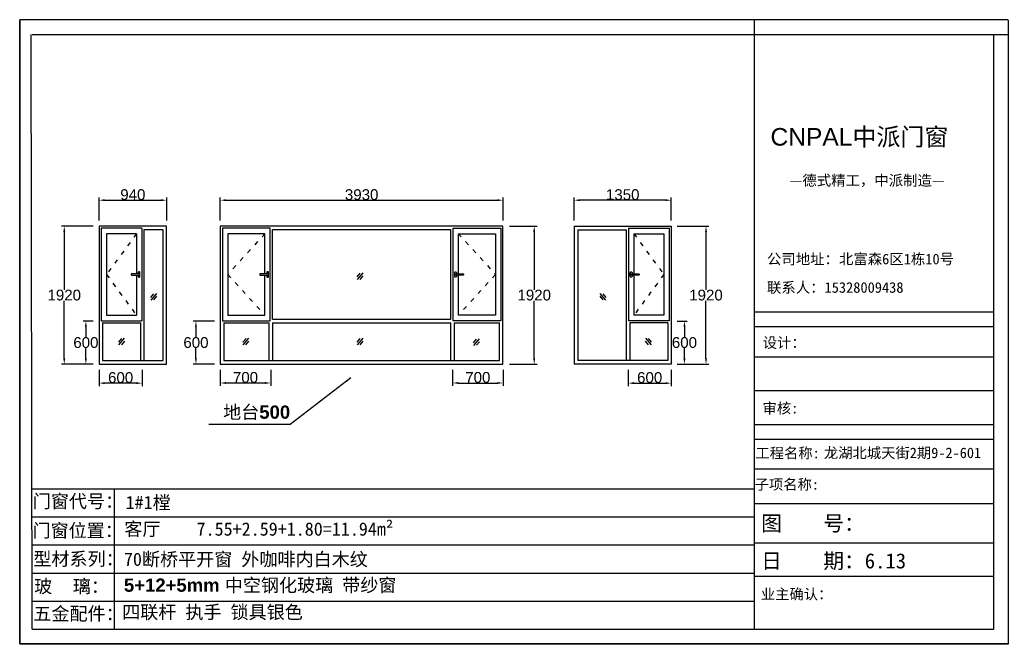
# Model space of a CAD drawing. Header units: inches. Extents: x -138455 to 599497, y -747149 to 13167.
# Drawn here: x 217122 to 230864, y -112784 to -104099 of the extents above; entities that cross this region are included whole.
import ezdxf

# ---------------------------------------------------------------- set-up
doc = ezdxf.new("R2010")
doc.units = ezdxf.units.IN
doc.header["$MEASUREMENT"] = 0
doc.header["$PDMODE"] = 35
doc.header["$PDSIZE"] = -3
doc.linetypes.add('ACAD_ISO03W100', pattern=[30, 12, -18])
doc.layers.add('0 @ 1', color=7, linetype='Continuous')
doc.styles.add('Annotative', font='arialbd.ttf')
doc.styles.add('MtXpl_', font='')
doc.styles.get("Standard").update_dxf_attribs({"font": 'arial.ttf'})
doc.styles.get('MtXpl_').set_extended_font_data('SimSun')
doc.dimstyles.get("Standard").update_dxf_attribs({"dimtxt": 80, "dimasz": 70, "dimexe": 40, "dimexo": 80, "dimgap": 0, "dimtad": 1, "dimtih": 1, "dimtoh": 1, "dimdec": 0, "dimzin": 0, "dimdsep": 46, "dimtxsty": 'Standard', "dimcen": 0.09, "dimadec": 0, "dimazin": 0, "dimtfac": 1, "dimtdec": 0, "dimtofl": 0, "dimtmove": 0, "dimatfit": 3, "dimfxl": 0, "dimtolj": 1, "dimtzin": 0, "dimarcsym": 0})

# ---------------------------------------------------------------- blocks, each defined once
blk = doc.blocks.new('*D646')
at = {"color": 0, "lineweight": -2, "transparency": 16777216}
for p, q in [((219910, -106889), (219910, -106569)), ((219990, -106609), (223760, -106609)), ((223840, -106889), (223840, -106569))]:
    blk.add_line(p, q, dxfattribs=at)
at = {"color": 0, "transparency": 16777216}
for points in [[(219990, -106595), (219990, -106622), (219910, -106609)], [(223760, -106595), (223760, -106622), (223840, -106609)]]:
    blk.add_solid(points, dxfattribs=at)
at = {"layer": 'Defpoints', "color": 0, "transparency": 16777216}
for p in [(223840, -106609), (219910, -106969), (223840, -106969)]:
    blk.add_point(p, dxfattribs=at)
at = {"color": 0, "transparency": 16777216, "insert": (221875, -106532), "char_height": 150, "attachment_point": 5}
blk.add_mtext('\\A1;3930', dxfattribs=at)
blk = doc.blocks.new('*D663')
at = {"color": 0, "lineweight": -2, "transparency": 16777216}
for p, q in [((219910, -108969), (219910, -109191)), ((220610, -108969), (220610, -109191)), ((220530, -109151), (219990, -109151))]:
    blk.add_line(p, q, dxfattribs=at)
at = {"color": 0, "transparency": 16777216}
for points in [[(219990, -109137), (219990, -109164), (219910, -109151)], [(220530, -109137), (220530, -109164), (220610, -109151)]]:
    blk.add_solid(points, dxfattribs=at)
at = {"layer": 'Defpoints', "color": 0, "transparency": 16777216}
for p in [(219910, -108889), (220610, -108889), (219910, -109151)]:
    blk.add_point(p, dxfattribs=at)
at = {"color": 0, "transparency": 16777216, "insert": (220260, -109074), "char_height": 150, "attachment_point": 5}
blk.add_mtext('\\A1;700', dxfattribs=at)
blk = doc.blocks.new('*D647')
at = {"color": 0, "lineweight": -2, "transparency": 16777216}
for p, q in [((223932, -106969), (224314, -106969)), ((224274, -107049), (224274, -107853)), ((224274, -108809), (224274, -108006)), ((223932, -108889), (224314, -108889))]:
    blk.add_line(p, q, dxfattribs=at)
at = {"color": 0, "transparency": 16777216}
for points in [[(224260, -107049), (224287, -107049), (224274, -106969)], [(224260, -108809), (224287, -108809), (224274, -108889)]]:
    blk.add_solid(points, dxfattribs=at)
at = {"layer": 'Defpoints', "color": 0, "transparency": 16777216}
for p in [(223852, -106969), (223852, -108889), (224274, -108889)]:
    blk.add_point(p, dxfattribs=at)
at = {"color": 0, "transparency": 16777216, "insert": (224274, -107929), "char_height": 150, "attachment_point": 5}
blk.add_mtext('\\A1;1920', dxfattribs=at)
blk = doc.blocks.new('*D664')
at = {"color": 0, "lineweight": -2, "transparency": 16777216}
for p, q in [((223140, -108969), (223140, -109191)), ((223840, -108969), (223840, -109191)), ((223220, -109151), (223760, -109151))]:
    blk.add_line(p, q, dxfattribs=at)
at = {"color": 0, "transparency": 16777216}
for points in [[(223220, -109137), (223220, -109164), (223140, -109151)], [(223760, -109137), (223760, -109164), (223840, -109151)]]:
    blk.add_solid(points, dxfattribs=at)
at = {"layer": 'Defpoints', "color": 0, "transparency": 16777216}
for p in [(223140, -108889), (223840, -108889), (223840, -109151)]:
    blk.add_point(p, dxfattribs=at)
at = {"color": 0, "transparency": 16777216, "insert": (223490, -109074), "char_height": 150, "attachment_point": 5}
blk.add_mtext('\\A1;700', dxfattribs=at)
blk = doc.blocks.new('*D648')
at = {"color": 0, "lineweight": -2, "transparency": 16777216}
for p, q in [((219830, -108289), (219531, -108289)), ((219571, -108369), (219571, -108513)), ((219571, -108809), (219571, -108666)), ((219830, -108889), (219531, -108889))]:
    blk.add_line(p, q, dxfattribs=at)
at = {"color": 0, "transparency": 16777216}
for points in [[(219558, -108369), (219584, -108369), (219571, -108289)], [(219558, -108809), (219584, -108809), (219571, -108889)]]:
    blk.add_solid(points, dxfattribs=at)
at = {"layer": 'Defpoints', "color": 0, "transparency": 16777216}
for p in [(219910, -108289), (219571, -108889), (219910, -108889)]:
    blk.add_point(p, dxfattribs=at)
at = {"color": 0, "transparency": 16777216, "insert": (219571, -108589), "char_height": 150, "attachment_point": 5}
blk.add_mtext('\\A1;600', dxfattribs=at)
blk = doc.blocks.new('dzcs')
blk.add_lwpolyline([(142182, -3328), (142182, -3342, 0.414214), (142196, -3355), (142196, -3355, 0.414214), (142209, -3342), (142209, -3294, 0.414214), (142196, -3280), (142196, -3280, 0.414214), (142182, -3294), (142182, -3308)], format="xyb")
blk.add_lwpolyline([(142096, -3328), (142196, -3328, 0.414214), (142206, -3318), (142206, -3318, 0.414214), (142196, -3308), (142096, -3308, 0.414214), (142086, -3318), (142086, -3318, 0.414214)], format="xyb", close=True)
blk = doc.blocks.new('123as')
at = {"color": 0}
for p, q in [((90189, 51387), (90252, 51462)), ((90194, 51330), (90312, 51470)), ((90251, 51335), (90314, 51410))]:
    blk.add_line(p, q, dxfattribs=at)
blk = doc.blocks.new('*D652')
at = {"color": 0, "lineweight": -2, "transparency": 16777216}
for p, q in [((218224, -106889), (218224, -106569)), ((218304, -106609), (219084, -106609)), ((219164, -106889), (219164, -106569))]:
    blk.add_line(p, q, dxfattribs=at)
at = {"color": 0, "transparency": 16777216}
for points in [[(218304, -106595), (218304, -106622), (218224, -106609)], [(219084, -106595), (219084, -106622), (219164, -106609)]]:
    blk.add_solid(points, dxfattribs=at)
at = {"layer": 'Defpoints', "color": 0, "transparency": 16777216}
for p in [(219164, -106609), (218224, -106969), (219164, -106969)]:
    blk.add_point(p, dxfattribs=at)
at = {"color": 0, "transparency": 16777216, "insert": (218694, -106532), "char_height": 150, "attachment_point": 5}
blk.add_mtext('\\A1;940', dxfattribs=at)
blk = doc.blocks.new('*D653')
at = {"color": 0, "lineweight": -2, "transparency": 16777216}
for p, q in [((218144, -106969), (217700, -106969)), ((217740, -107049), (217740, -107853)), ((217740, -108809), (217740, -108006)), ((218144, -108889), (217700, -108889))]:
    blk.add_line(p, q, dxfattribs=at)
at = {"color": 0, "transparency": 16777216}
for points in [[(217727, -107049), (217754, -107049), (217740, -106969)], [(217727, -108809), (217754, -108809), (217740, -108889)]]:
    blk.add_solid(points, dxfattribs=at)
at = {"layer": 'Defpoints', "color": 0, "transparency": 16777216}
for p in [(218224, -106969), (217740, -108889), (218224, -108889)]:
    blk.add_point(p, dxfattribs=at)
at = {"color": 0, "transparency": 16777216, "insert": (217740, -107929), "char_height": 150, "attachment_point": 5}
blk.add_mtext('\\A1;1920', dxfattribs=at)
blk = doc.blocks.new('*D654')
at = {"color": 0, "lineweight": -2, "transparency": 16777216}
for p, q in [((218224, -108969), (218224, -109193)), ((218824, -108969), (218824, -109193)), ((218744, -109153), (218304, -109153))]:
    blk.add_line(p, q, dxfattribs=at)
at = {"color": 0, "transparency": 16777216}
for points in [[(218304, -109139), (218304, -109166), (218224, -109153)], [(218744, -109139), (218744, -109166), (218824, -109153)]]:
    blk.add_solid(points, dxfattribs=at)
at = {"layer": 'Defpoints', "color": 0, "transparency": 16777216}
for p in [(218224, -108889), (218824, -108889), (218224, -109153)]:
    blk.add_point(p, dxfattribs=at)
at = {"color": 0, "transparency": 16777216, "insert": (218524, -109076), "char_height": 150, "attachment_point": 5}
blk.add_mtext('\\A1;600', dxfattribs=at)
blk = doc.blocks.new('*D655')
at = {"color": 0, "lineweight": -2, "transparency": 16777216}
for p, q in [((218144, -108289), (218001, -108289)), ((218041, -108369), (218041, -108513)), ((218041, -108809), (218041, -108666)), ((218144, -108889), (218001, -108889))]:
    blk.add_line(p, q, dxfattribs=at)
at = {"color": 0, "transparency": 16777216}
for points in [[(218027, -108369), (218054, -108369), (218041, -108289)], [(218027, -108809), (218054, -108809), (218041, -108889)]]:
    blk.add_solid(points, dxfattribs=at)
at = {"layer": 'Defpoints', "color": 0, "transparency": 16777216}
for p in [(218224, -108289), (218041, -108889), (218224, -108889)]:
    blk.add_point(p, dxfattribs=at)
at = {"color": 0, "transparency": 16777216, "insert": (218041, -108589), "char_height": 150, "attachment_point": 5}
blk.add_mtext('\\A1;600', dxfattribs=at)
blk = doc.blocks.new('*D656')
at = {"color": 0, "lineweight": -2, "transparency": 16777216}
for p, q in [((224829, -106889), (224829, -106569)), ((226099, -106609), (224909, -106609)), ((226179, -106889), (226179, -106569))]:
    blk.add_line(p, q, dxfattribs=at)
at = {"color": 0, "transparency": 16777216}
for points in [[(224909, -106595), (224909, -106622), (224829, -106609)], [(226099, -106595), (226099, -106622), (226179, -106609)]]:
    blk.add_solid(points, dxfattribs=at)
at = {"layer": 'Defpoints', "color": 0, "transparency": 16777216}
for p in [(224829, -106609), (224829, -106969), (226179, -106969)]:
    blk.add_point(p, dxfattribs=at)
at = {"color": 0, "transparency": 16777216, "insert": (225504, -106532), "char_height": 150, "attachment_point": 5}
blk.add_mtext('\\A1;1350', dxfattribs=at)
blk = doc.blocks.new('*D657')
at = {"color": 0, "lineweight": -2, "transparency": 16777216}
for p, q in [((226259, -106969), (226702, -106969)), ((226662, -107049), (226662, -107853)), ((226662, -108809), (226662, -108006)), ((226259, -108889), (226702, -108889))]:
    blk.add_line(p, q, dxfattribs=at)
at = {"color": 0, "transparency": 16777216}
for points in [[(226649, -107049), (226676, -107049), (226662, -106969)], [(226649, -108809), (226676, -108809), (226662, -108889)]]:
    blk.add_solid(points, dxfattribs=at)
at = {"layer": 'Defpoints', "color": 0, "transparency": 16777216}
for p in [(226179, -106969), (226179, -108889), (226662, -108889)]:
    blk.add_point(p, dxfattribs=at)
at = {"color": 0, "transparency": 16777216, "insert": (226662, -107929), "char_height": 150, "attachment_point": 5}
blk.add_mtext('\\A1;1920', dxfattribs=at)
blk = doc.blocks.new('*D658')
at = {"color": 0, "lineweight": -2, "transparency": 16777216}
for p, q in [((225579, -108969), (225579, -109193)), ((226179, -108969), (226179, -109193)), ((225659, -109153), (226099, -109153))]:
    blk.add_line(p, q, dxfattribs=at)
at = {"color": 0, "transparency": 16777216}
for points in [[(225659, -109139), (225659, -109166), (225579, -109153)], [(226099, -109139), (226099, -109166), (226179, -109153)]]:
    blk.add_solid(points, dxfattribs=at)
at = {"layer": 'Defpoints', "color": 0, "transparency": 16777216}
for p in [(225579, -108889), (226179, -108889), (226179, -109153)]:
    blk.add_point(p, dxfattribs=at)
at = {"color": 0, "transparency": 16777216, "insert": (225879, -109076), "char_height": 150, "attachment_point": 5}
blk.add_mtext('\\A1;600', dxfattribs=at)
blk = doc.blocks.new('*D659')
at = {"color": 0, "lineweight": -2, "transparency": 16777216}
for p, q in [((226259, -108289), (226402, -108289)), ((226362, -108369), (226362, -108513)), ((226362, -108809), (226362, -108666)), ((226259, -108889), (226402, -108889))]:
    blk.add_line(p, q, dxfattribs=at)
at = {"color": 0, "transparency": 16777216}
for points in [[(226349, -108369), (226376, -108369), (226362, -108289)], [(226349, -108809), (226376, -108809), (226362, -108889)]]:
    blk.add_solid(points, dxfattribs=at)
at = {"layer": 'Defpoints', "color": 0, "transparency": 16777216}
for p in [(226179, -108289), (226179, -108889), (226362, -108889)]:
    blk.add_point(p, dxfattribs=at)
at = {"color": 0, "transparency": 16777216, "insert": (226362, -108589), "char_height": 150, "attachment_point": 5}
blk.add_mtext('\\A1;600', dxfattribs=at)

msp = doc.modelspace()

# ---------------------------------------------------------------- linework, layer by layer
for p, q in [((230863.7, -104099.5), (217121.8, -104099.5)), ((217121.8, -104099.5), (217121.8, -112777.3)), ((217121.8, -104099.5), (217121.8, -112572.6)), ((217121.8, -112777.3), (217121.8, -104099.5)), ((227332.7, -104099.5), (227332.7, -112572.6)), ((230863.7, -104105.9), (230863.7, -112783.8)), ((217296.2, -112572.6), (217280.9, -104303.3)), ((217295.5, -104303.3), (230863.7, -104303.3)), ((230660, -104309.7), (230660, -112579.1)), ((219163.5, -106969.3), (218223.5, -106969.3)), ((218223.5, -106969.3), (218223.5, -108889.3)), ((218818.5, -106999.3), (218253.5, -106999.3)), ((218253.5, -106999.3), (218253.5, -108284.3)), ((218818.5, -106999.3), (218818.5, -108284.3)), ((218848.5, -107019.3), (218848.5, -108839.3)), ((219113.5, -107019.3), (218848.5, -107019.3)), ((219113.5, -108839.3), (219113.5, -107019.3)), ((219163.5, -108889.3), (219163.5, -106969.3)), ((223839.7, -106969.3), (219909.7, -106969.3)), ((219909.7, -106969.3), (219909.7, -108889.3)), ((219939.7, -106999.3), (219939.7, -108284.3)), ((220604.7, -106999.3), (219939.7, -106999.3)), ((220604.7, -108284.3), (220604.7, -106999.3)), ((223114.7, -107019.3), (220634.7, -107019.3)), ((220634.7, -108264.3), (220634.7, -107019.3)), ((223114.7, -108264.3), (223114.7, -107019.3)), ((223144.7, -106999.3), (223809.7, -106999.3)), ((223144.7, -108284.3), (223144.7, -106999.3)), ((223809.7, -106999.3), (223809.7, -108284.3)), ((223839.7, -108889.3), (223839.7, -106969.3)), ((224829.4, -106969.3), (226179.4, -106969.3)), ((224829.4, -106969.3), (224829.4, -108889.3)), ((224879.4, -107019.3), (224879.4, -108839.3)), ((224879.4, -107019.3), (225554.4, -107019.3)), ((225554.4, -107019.3), (225554.4, -108839.3)), ((225584.4, -106999.3), (225584.4, -108284.3)), ((225584.4, -106999.3), (226149.4, -106999.3)), ((226149.4, -106999.3), (226149.4, -108284.3)), ((226179.4, -106969.3), (226179.4, -108889.3)), ((218743.5, -107074.3), (218328.5, -107074.3)), ((218328.5, -107074.3), (218328.5, -108209.3)), ((218743.5, -107074.3), (218743.5, -107631.8)), ((220014.7, -107074.3), (220014.7, -108209.3)), ((220529.7, -107074.3), (220014.7, -107074.3)), ((220529.7, -107631.8), (220529.7, -107074.3)), ((223219.7, -107074.3), (223734.7, -107074.3)), ((223219.7, -107631.8), (223219.7, -107074.3)), ((223734.7, -107074.3), (223734.7, -108209.3)), ((225659.4, -107074.3), (225659.4, -107631.8)), ((225659.4, -107074.3), (226074.4, -107074.3)), ((226074.4, -107074.3), (226074.4, -108209.3)), ((218743.5, -107651.8), (218743.5, -108209.3)), ((220529.7, -108209.3), (220529.7, -107651.8)), ((223219.7, -108209.3), (223219.7, -107651.8)), ((225659.4, -107651.8), (225659.4, -108209.3)), ((218253.5, -108284.3), (218818.5, -108284.3)), ((218328.5, -108209.3), (218743.5, -108209.3)), ((219939.7, -108284.3), (220604.7, -108284.3)), ((220014.7, -108209.3), (220529.7, -108209.3)), ((220634.7, -108264.3), (223114.7, -108264.3)), ((223809.7, -108284.3), (223144.7, -108284.3)), ((223734.7, -108209.3), (223219.7, -108209.3)), ((226149.4, -108284.3), (225584.4, -108284.3)), ((226074.4, -108209.3), (225659.4, -108209.3)), ((227332.7, -108162.2), (230660, -108162.2)), ((218273.5, -108314.3), (218798.5, -108314.3)), ((218273.5, -108314.3), (218273.5, -108839.3)), ((218798.5, -108314.3), (218798.5, -108839.3)), ((219959.7, -108314.3), (220584.7, -108314.3)), ((219959.7, -108314.3), (219959.7, -108839.3)), ((220584.7, -108314.3), (220584.7, -108839.3)), ((220634.7, -108314.3), (223114.7, -108314.3)), ((220634.7, -108314.3), (220634.7, -108839.3)), ((223114.7, -108839.3), (223114.7, -108314.3)), ((223164.7, -108314.3), (223789.7, -108314.3)), ((223164.7, -108839.3), (223164.7, -108314.3)), ((223789.7, -108839.3), (223789.7, -108314.3)), ((226129.4, -108314.3), (225604.4, -108314.3)), ((225604.4, -108314.3), (225604.4, -108839.3)), ((226129.4, -108314.3), (226129.4, -108839.3)), ((227332.7, -108366), (230660, -108366)), ((227332.7, -108786.2), (230660, -108786.2)), ((218223.5, -108889.3), (219163.5, -108889.3)), ((218273.5, -108839.3), (219113.5, -108839.3)), ((219909.7, -108889.3), (223839.7, -108889.3)), ((219959.7, -108839.3), (223789.7, -108839.3)), ((226179.4, -108889.3), (224829.4, -108889.3)), ((226129.4, -108839.3), (224879.4, -108839.3)), ((227332.7, -109253.5), (230660, -109253.5)), ((227332.7, -109728.1), (230660, -109728.1)), ((227332.7, -109931.9), (230660, -109931.9)), ((227332.7, -110344), (230660, -110344)), ((217295.5, -110624.2), (227332.7, -110624.2)), ((218432.5, -110624.2), (218432.5, -112572.6)), ((227332.7, -110827.1), (230660, -110827.1)), ((217295.5, -111013.9), (227332.7, -111013.9)), ((217295.5, -111403.6), (227332.7, -111403.6)), ((227332.7, -111375.6), (230660, -111375.6)), ((217295.5, -111793.3), (227332.7, -111793.3)), ((227332.7, -111837.7), (230660, -111837.7)), ((217295.5, -112182.9), (227332.7, -112182.9)), ((217296.2, -112572.6), (230660, -112572.6)), ((217121.8, -112777.3), (230863.7, -112777.3))]:
    msp.add_line(p, q)
at = {"linetype": 'ACAD_ISO03W100', "ltscale": 5}
for points in [[(218743.5, -107074.3), (218328.5, -107641.8), (218743.5, -108209.3)], [(220529.7, -107074.3), (220014.7, -107641.8), (220529.7, -108209.3)], [(223219.7, -107074.3), (223734.7, -107641.8), (223219.7, -108209.3)], [(225659.4, -107074.3), (226074.4, -107641.8), (225659.4, -108209.3)]]:
    msp.add_lwpolyline(points, dxfattribs=at)
msp.add_lwpolyline([(230863.7, -112777.3), (217121.8, -112777.3)])

# ---------------------------------------------------------------- block references
for p in [(76584, -104324), (78372.5, -104324)]:
    msp.add_blockref('dzcs', p)
at = {"yscale": 0.6684526412304121, "zscale": 0.6684526412304121}
for p, xscale in [((161526.1, -142025.2), 0.6684526412304121), ((158657.3, -142309.4), 0.6684526412304121), ((285560.1, -142309.4), -0.6684526412304121), ((158209.9, -142933.2), 0.6684526412304121), ((159937.8, -142933.2), 0.6684526412304121), ((161526.1, -142933.2), 0.6684526412304121), ((163143.8, -142941.2), 0.6684526412304121), ((286193, -142933.2), -0.6684526412304121)]:
    msp.add_blockref('123as', p, dxfattribs=dict(at, xscale=xscale))
at = {"xscale": -1}
for p in [(365376.9, -104324), (367818.9, -104324)]:
    msp.add_blockref('dzcs', p, dxfattribs=at)

# ---------------------------------------------------------------- texts
msp.add_text('CNPAL', height=244.53).set_placement((227558.4, -105849.7))
at = {"style": 'MtXpl_'}
for s, height, p in [('中派门窗', 244.53, (228697.5, -105849.7)), ('—德式精工，中派制造—', 146.719, (227823.4, -106406.5)), ('公司地址：北富森6区1栋10号', 146.719, (227509.7, -107500.2)), ('联系人：15328009438', 146.719, (227509.7, -107895.9)), ('设计：', 145.81, (227450.9, -108662.6)), ('审核:', 145.81, (227448.2, -109574)), ('工程名称:', 145.81, (227348.8, -110198.2)), ('龙湖北城天街2期9-2-601', 145.811, (228301.4, -110195.2)), ('子项名称:', 145.81, (227337.8, -110634.2)), ('图    号：', 211.28, (227429.6, -111208)), ('日    期：6.13', 211.276, (227429.6, -111729.8)), ('业主确认：', 145.81, (227425.1, -112160.1))]:
    msp.add_text(s, height=height, dxfattribs=at).set_placement(p)
at = {"layer": '0 @ 1', "style": 'Annotative'}
for s, p in [('地台500', (219948.9, -109647.8)), ('门窗代号：', (217302.6, -110886.8)), ('门窗位置：', (217298.6, -111294.5)), ('型材系列：', (217310.2, -111688.7)), ('玻    璃：', (217322.1, -112069.3)), ('五金配件：', (217310.5, -112450.3))]:
    msp.add_text(s, height=184.21, dxfattribs=at).set_placement(p)
at = {"layer": '0 @ 1', "char_height": 184.214, "attachment_point": 1, "style": 'Annotative'}
for s, width, insert in [('{\\fSimSun|b1|i0|c134|p2;1#1樘}', 4396.385, (218593.7, -110720)), ('{\\fSimSun|b1|i0|c134|p2;客厅    7.55+2.59+1.80=11.94m²}', 4396.385, (218576.1, -111089.6)), ('{\\fSimSun|b1|i0|c134|p2;70断桥平开窗 外咖啡内白木纹 }', 4396.385, (218569.7, -111510.4)), ('5+12+5mm {\\fSimSun|b1|i0|c134|p2;中空钢化玻璃 带纱窗}', 5972.399, (218569.7, -111870)), ('{\\fSimSun|b1|i0|c134|p2;四联杆 执手 锁具银色}', 4396.385, (218545.1, -112244.8))]:
    msp.add_mtext_dynamic_manual_height_columns(s, width=width, gutter_width=903.5, heights=[0], dxfattribs=dict(at, insert=insert))

# ---------------------------------------------------------------- dimensions: what is measured, and where the dimension line sits
for base, p1, p2, picture, middle in [((219163.5, -106608.8), (218223.5, -106969.3), (219163.5, -106969.3), '*D652', (218693.5, -106532.2)), ((223839.7, -106608.8), (219909.7, -106969.3), (223839.7, -106969.3), '*D646', (221874.7, -106532.1)), ((219909.7, -109150.8), (220609.7, -108889.3), (219909.7, -108889.3), '*D663', (220259.7, -109074.2)), ((223839.7, -109150.8), (223139.7, -108889.3), (223839.7, -108889.3), '*D664', (223489.7, -109074.2))]:
    dim = msp.add_linear_dim(base=base, p1=p1, p2=p2, dimstyle='Standard', override={"dimtxt": 150, "dimasz": 80})
    dim.commit()
    dim.dimension.update_dxf_attribs({"geometry": picture, "text_midpoint": middle})
for base, p1, p2, angle, picture, middle in [((224829.4, -106608.8), (226179.4, -106969.3), (224829.4, -106969.3), 180, '*D656', (225504.4, -106532.1)), ((224273.7, -108889.3), (223852.2, -106969.3), (223852.2, -108889.3), 90, '*D647', (224273.7, -107929.3)), ((218040.6, -108889.3), (218223.5, -108289.3), (218223.5, -108889.3), 90, '*D655', (218040.6, -108589.3)), ((219571.2, -108889.3), (219909.7, -108289.3), (219909.7, -108889.3), 90, '*D648', (219571.2, -108589.3)), ((226362.4, -108889.3), (226179.4, -108289.3), (226179.4, -108889.3), 90, '*D659', (226362.4, -108589.3))]:
    dim = msp.add_linear_dim(base=base, p1=p1, p2=p2, angle=angle, dimstyle='Standard', override={"dimtxt": 150, "dimasz": 80})
    dim.commit()
    dim.dimension.update_dxf_attribs({"geometry": picture, "text_midpoint": middle})
for base, p1, p2, angle, picture, middle in [((217740.4, -108889.3), (218223.5, -106969.3), (218223.5, -108889.3), 90, '*D653', (217740.4, -107929.3)), ((226662.5, -108889.3), (226179.4, -106969.3), (226179.4, -108889.3), 90, '*D657', (226662.5, -107929.3)), ((226179.4, -109152.6), (225579.4, -108889.3), (226179.4, -108889.3), 180, '*D658', (225879.4, -109152.6))]:
    dim = msp.add_linear_dim(base=base, p1=p1, p2=p2, angle=angle, dimstyle='Standard', override={"dimtxt": 150, "dimasz": 80})
    dim.commit()
    dim.dimension.update_dxf_attribs({"geometry": picture, "text_midpoint": middle, "dimtype": 160})
dim = msp.add_linear_dim(base=(218223.5, -109152.6), p1=(218823.5, -108889.3), p2=(218223.5, -108889.3), dimstyle='Standard', override={"dimtxt": 150, "dimasz": 80})
dim.commit()
dim.dimension.update_dxf_attribs({"geometry": '*D654', "text_midpoint": (218523.5, -109152.6), "dimtype": 160})

# ---------------------------------------------------------------- leaders
msp.add_leader([(221722.9, -109080.6), (220883, -109726.7), (219751, -109726.7)], dimstyle='Standard', override={"dimtxt": 150, "dimasz": 80})

doc.saveas('drawing.dxf')
